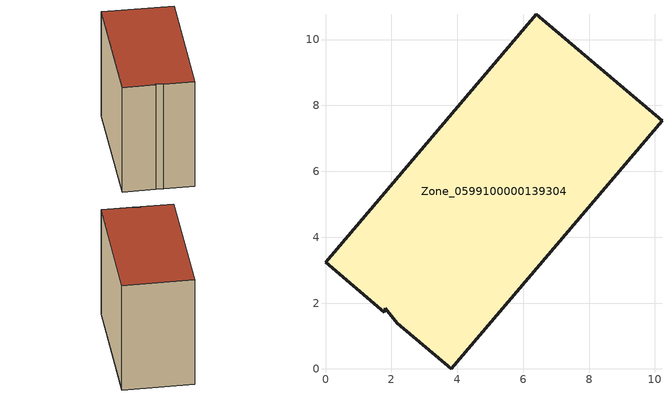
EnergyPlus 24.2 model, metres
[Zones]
Zone_0599100000139304
 floor ground (C_G): 6.39,10.78 10.21,7.53 3.81,0 2.17,1.39 1.81,1.84 1.78,1.73 0,3.23 z0
 wall outside (C_F): 10.21,7.53 6.39,10.78 0,3.23 1.78,1.73 1.81,1.84 2.17,1.39 3.81,0 10.21,7.53 z0:8.38
 roof outside (C_R): 1.81,1.84 2.17,1.39 3.81,0 10.21,7.53 6.39,10.78 0,3.23 1.78,1.73 z8.38
[BUILDING]
Pand.0599100000139304: North Axis=0; Terrain=City; Loads Convergence Tolerance Value=0.04; Temperature Convergence Tolerance Value=0.4; Solar Distribution=FullExterior; Maximum Number of Warmup Days=25; Minimum Number of Warmup Days=1
[Site:Location]
Rotterdam.The.Hague.AP_ZH_NLD Design_Conditions: Latitude=51.96; Longitude=4.45; Time Zone=1; Elevation=-4.5
[SITE:GROUNDTEMPERATURE:BUILDINGSURFACE]
18, 18, 18, 18, 18, 18, 18, 18, 18, 18, 18, 18
[MATERIAL] Thermal Absorptance=0.9; Solar Absorptance=0.7; Visible Absorptance=0.7
Name | Roughness | Thickness | Conductivity | Density | Specific Heat
G.TI.1992-2005 | MediumSmooth | 0.15 | 0.06 | 540 | 1210
F.TI.1992-2005 | Rough | 0.3 | 0.12 | 1920 | 840
R.TI.1992-2005 | MediumRough | 0.2 | 0.08 | 1500 | 1000
[CONSTRUCTION]
C_G: G.TI.1992-2005
C_F: F.TI.1992-2005
C_R: R.TI.1992-2005
[ZONE]
Zone_0599100000139304: Type=1; Multiplier=1; Ceiling Height=Autocalculate; Volume=Autocalculate; Floor Area=autocalculate; Part of Total Floor Area=Yes
[ZONEINFILTRATION:DESIGNFLOWRATE]
Infil_Zone_0599100000139304: Zone or ZoneList or Space or SpaceList=Zone_0599100000139304; Schedule=AlwaysOn; Design Flow Rate Calculation Method=Flow/Area; Flow Rate per Floor Area=0.0015; Constant Term Coefficient=1; Temperature Term Coefficient=0; Velocity Term Coefficient=0; Velocity Squared Term Coefficient=0
[HVACTEMPLATE:ZONE:IDEALLOADSAIRSYSTEM]
Zone_0599100000139304: Maximum Heating Supply Air Temperature=50; Minimum Cooling Supply Air Temperature=13; Maximum Heating Supply Air Humidity Ratio=0.0156; Minimum Cooling Supply Air Humidity Ratio=0.0077; Heating Limit=NoLimit; Cooling Limit=NoLimit; Dehumidification Control Type=ConstantSensibleHeatRatio; Cooling Sensible Heat Ratio=0.7; Dehumidification Setpoint=60; Humidification Control Type=None; Humidification Setpoint=30; Outdoor Air Method=None; Outdoor Air Flow Rate per Person=0.00944; Outdoor Air Flow Rate per Zone Floor Area=0; Outdoor Air Flow Rate per Zone=0; Demand Controlled Ventilation Type=None; Outdoor Air Economizer Type=NoEconomizer; Heat Recovery Type=None; Sensible Heat Recovery Effectiveness=0.7; Latent Heat Recovery Effectiveness=0.65
[ZONECONTROL:THERMOSTAT]
ThermostatControl_Zone_0599100000139304: Zone or ZoneList=Zone_0599100000139304; Control Type Schedule=DualSetpointControlType; Control 1=Thermostat_Zone_0599100000139304; Temperature Difference Between Cutout And Setpoint=0
[THERMOSTATSETPOINT:DUALSETPOINT]
Thermostat_Zone_0599100000139304: Heating Setpoint Temperature Schedule=HeatingSetpoint_Zone_0599100000139304; Cooling Setpoint Temperature Schedule=CoolingSetpoint_Zone_0599100000139304
[SCHEDULE:COMPACT]
HeatingSetpoint_Zone_0599100000139304: Through: 12/31, For: AllDays, Until: 24:00, 21
CoolingSetpoint_Zone_0599100000139304: Through: 12/31, For: AllDays, Until: 24:00, 24
DualSetpointControlType: Through: 12/31, For: AllDays, Until: 24:00, 4
AlwaysOn: Through: 12/31, For: AllDays, Until: 24:00, 1
